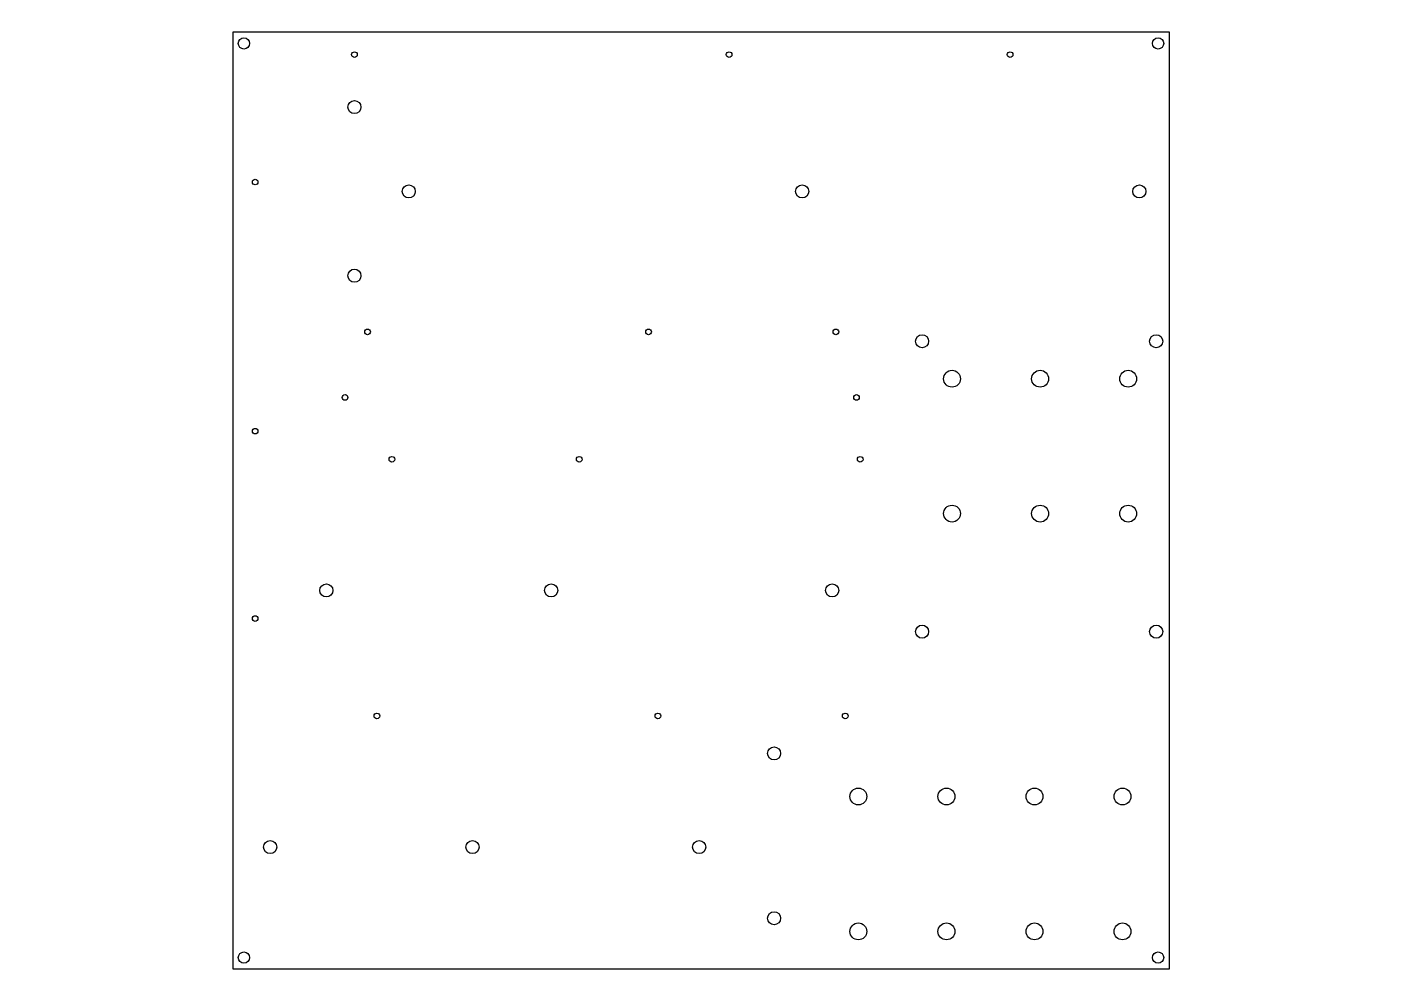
# Paper-space layout 'A3land' of a CAD drawing. Header units: millimetres. Extents: x 0 to 414, y 0 to 291.
# The model-space entities are those that its viewports show. They can reach past a viewport. Long polylines and large blocks are cut down to what shows.
import ezdxf

# ---------------------------------------------------------------- set-up
doc = ezdxf.new("R2010")
doc.units = ezdxf.units.MM
doc.layers.get('Defpoints').off()

msp = doc.modelspace()

# ---------------------------------------------------------------- linework, layer by layer
msp.add_lwpolyline([(0, 0), (500, 0), (500, 500), (0, 500)], close=True)
for centre, radius in [((6, 494), 3), ((494, 494), 3), ((65, 488), 1.5), ((265, 488), 1.5), ((415, 488), 1.5), ((65, 460), 3.5), ((12, 420), 1.5), ((94, 415), 3.5), ((304, 415), 3.5), ((484, 415), 3.5), ((65, 370), 3.5), ((72, 340), 1.5), ((222, 340), 1.5), ((322, 340), 1.5), ((368, 335), 3.5), ((493, 335), 3.5), ((384, 315), 4.5), ((431, 315), 4.5), ((478, 315), 4.5), ((60, 305), 1.5), ((333, 305), 1.5), ((12, 287), 1.5), ((85, 272), 1.5), ((185, 272), 1.5), ((335, 272), 1.5), ((384, 243), 4.5), ((431, 243), 4.5), ((478, 243), 4.5), ((50, 202), 3.5), ((170, 202), 3.5), ((320, 202), 3.5), ((12, 187), 1.5), ((368, 180), 3.5), ((493, 180), 3.5), ((77, 135), 1.5), ((227, 135), 1.5), ((327, 135), 1.5), ((289, 115), 3.5), ((334, 92), 4.5), ((381, 92), 4.5), ((428, 92), 4.5), ((475, 92), 4.5), ((20, 65), 3.5), ((128, 65), 3.5), ((249, 65), 3.5), ((289, 27), 3.5), ((334, 20), 4.5), ((381, 20), 4.5), ((428, 20), 4.5), ((475, 20), 4.5), ((6, 6), 3), ((494, 6), 3)]:
    msp.add_circle(centre, radius)

psp = doc.layouts.new('A3land')

# ---------------------------------------------------------------- viewports
at = {"layer": 'Defpoints'}
psp.add_viewport(center=(206.9, 145.35), size=(413.81, 290.703), view_center_point=(249.99, 250), view_height=505.5384, dxfattribs=at)

doc.saveas('drawing.dxf')
